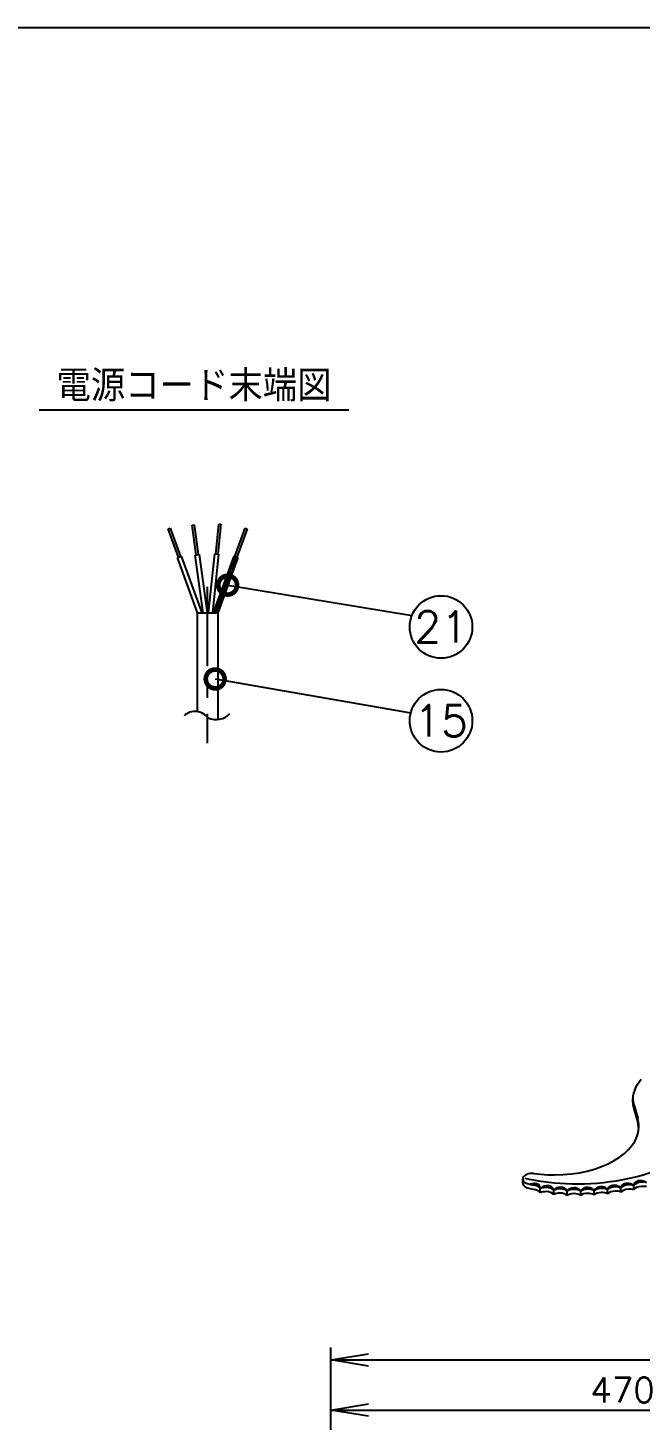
# Model space of a CAD drawing. Extents: x 230 to 4050, y 0 to 2754.
# Drawn here: x 1789 to 2279, y 1640 to 2754 of the extents above; entities that cross this region are included whole.
import ezdxf
from ezdxf.enums import TextEntityAlignment as Align

# ---------------------------------------------------------------- set-up
doc = ezdxf.new("R2010")
doc.units = 0
doc.header["$LTSCALE"] = 2
doc.header["$PDMODE"] = 3
doc.linetypes.add('CENTER', pattern=[50.8, 31.75, -6.35, 6.35, -6.35])
doc.layers.get('0').update_dxf_attribs({"linetype": 'CONTINUOUS'})
doc.layers.get('DEFPOINTS').update_dxf_attribs({"linetype": 'CONTINUOUS'})
for name, color, linetype in [('DANMEN', 7, 'CONTINUOUS'), ('SIYOU', 7, 'CONTINUOUS'), ('SUNPOU', 7, 'CONTINUOUS'), ('WAKU', 7, 'CONTINUOUS')]:
    doc.layers.add(name, color=color, linetype=linetype)
doc.styles.get("Standard").update_dxf_attribs({"font": 'romans.shx', "bigfont": 'extfont.shx'})
doc.dimstyles.get("Standard").update_dxf_attribs({"dimscale": 10, "dimtxt": 2, "dimasz": 3, "dimexe": 1, "dimexo": 1, "dimgap": 0.6, "dimtad": 3, "dimdec": 0, "dimzin": 0, "dimdsep": 46, "dimtxsty": 'STANDARD', "dimblk1": 'OPEN', "dimblk2": 'OPEN', "dimsah": 1, "dimcen": 1.5, "dimadec": 0, "dimazin": 0, "dimtfac": 1, "dimtdec": 0, "dimtmove": 0, "dimatfit": 0, "dimldrblk": 'DOTSMALL', "dimfxl": 1, "dimtvp": 1, "dimtolj": 1, "dimtzin": 0, "dimarcsym": 0})

# ---------------------------------------------------------------- blocks, each defined once
blk = doc.blocks.new('_DotSmall')
at = {"color": 0, "linetype": 'ByBlock', "const_width": 0.5}
blk.add_lwpolyline([(-0.0625, 0, 1), (0.0625, 0, 1)], format="xyb", close=True, dxfattribs=at)
blk = doc.blocks.new('_OPEN')
at = {"color": 0, "linetype": 'ByBlock'}
for p, q in [((-1, 0.167), (0, 0)), ((0, 0), (-1, -0.167)), ((0, 0), (-1, 0))]:
    blk.add_line(p, q, dxfattribs=at)
blk = doc.blocks.new('*D14')
at = {"layer": 'DEFPOINTS', "color": 0}
for p in [(2497.6, 1648.4), (2497.6, 1533.3), (2031.5, 898.4)]:
    blk.add_point(p, dxfattribs=at)
at = {"layer": 'SUNPOU', "color": 0, "lineweight": -2}
for p, q in [((2031.5, 908.4), (2031.5, 1658.4)), ((2061.5, 1648.4), (2467.6, 1648.4)), ((2497.6, 1543.3), (2497.6, 1658.4))]:
    blk.add_line(p, q, dxfattribs=at)
at = {"layer": 'SUNPOU', "color": 0, "lineweight": -2, "xscale": 30, "yscale": 30, "zscale": 30, "rotation": 180}
blk.add_blockref('_OPEN', (2031.5, 1648.4), dxfattribs=at)
at = {"layer": 'SUNPOU', "color": 0, "lineweight": -2, "xscale": 30, "yscale": 30, "zscale": 30}
blk.add_blockref('_OPEN', (2497.6, 1648.4), dxfattribs=at)
at = {"layer": 'SUNPOU', "color": 0, "insert": (2264.6, 1664.4), "char_height": 20, "attachment_point": 5}
blk.add_mtext('\\A1;470', dxfattribs=at)
blk = doc.blocks.new('*D15')
at = {"layer": 'DEFPOINTS', "color": 0}
for p in [(2843.1, 1688.4), (2031.5, 898.4), (2843.1, 898.4)]:
    blk.add_point(p, dxfattribs=at)
at = {"layer": 'SUNPOU', "color": 0, "lineweight": -2}
for p, q in [((2031.5, 908.4), (2031.5, 1698.4)), ((2843.1, 908.4), (2843.1, 1698.4)), ((2061.5, 1688.4), (2813.1, 1688.4))]:
    blk.add_line(p, q, dxfattribs=at)
at = {"layer": 'SUNPOU', "color": 0, "lineweight": -2, "xscale": 30, "yscale": 30, "zscale": 30, "rotation": 180}
blk.add_blockref('_OPEN', (2031.5, 1688.4), dxfattribs=at)
at = {"layer": 'SUNPOU', "color": 0, "lineweight": -2, "xscale": 30, "yscale": 30, "zscale": 30}
blk.add_blockref('_OPEN', (2843.1, 1688.4), dxfattribs=at)
at = {"layer": 'SUNPOU', "color": 0, "insert": (2437.3, 1704.4), "char_height": 20, "attachment_point": 5}
blk.add_mtext('\\A1;815', dxfattribs=at)

msp = doc.modelspace()

# ---------------------------------------------------------------- linework, layer by layer
at = {"layer": 'DANMEN', "color": 2}
for p, q in [((1901.3, 2353), (1902.8, 2353.5)), ((1909.5, 2330.3), (1901.3, 2353)), ((1902.8, 2353.5), (1911.1, 2330.8)), ((1920.5, 2356), (1922.1, 2356.2)), ((1923.8, 2332.1), (1920.5, 2356)), ((1922.1, 2356.2), (1925.4, 2332.3)), ((1939.3, 2332.8), (1941.8, 2356.8)), ((1943.4, 2356.7), (1940.9, 2332.6)), ((1941.8, 2356.8), (1943.4, 2356.7)), ((1954.7, 2330.8), (1963, 2353.5)), ((1964.5, 2353), (1956.2, 2330.3)), ((1963, 2353.5), (1964.5, 2353)), ((1908.8, 2330), (1911.8, 2331.1)), ((1924.9, 2285.8), (1908.8, 2330)), ((1911.8, 2331.1), (1928.3, 2285.8)), ((1923, 2331.9), (1926.2, 2332.4)), ((1929.3, 2285.8), (1923, 2331.9)), ((1926.2, 2332.4), (1932.5, 2285.8)), ((1933.5, 2285.8), (1938.5, 2332.9)), ((1941.6, 2332.6), (1936.7, 2285.8)), ((1937.5, 2285.8), (1954, 2331.1)), ((1938.5, 2332.9), (1941.6, 2332.6)), ((1957, 2330), (1940.9, 2285.8)), ((1952.4, 2326.9), (1955.2, 2325)), ((1952.9, 2328.3), (1955.7, 2326.4)), ((1953.5, 2329.7), (1956.2, 2327.8)), ((1954, 2331.1), (1957, 2330)), ((1954, 2331.1), (1956.7, 2329.2)), ((1948.4, 2315.8), (1951.1, 2313.9)), ((1948.9, 2317.2), (1951.6, 2315.3)), ((1949.4, 2318.6), (1952.1, 2316.7)), ((1949.9, 2320), (1952.6, 2318.1)), ((1950.4, 2321.4), (1953.1, 2319.5)), ((1950.9, 2322.7), (1953.6, 2320.8)), ((1951.4, 2324.1), (1954.1, 2322.2)), ((1951.9, 2325.5), (1954.6, 2323.6)), ((1944.4, 2304.7), (1947.1, 2302.8)), ((1944.9, 2306.1), (1947.6, 2304.2)), ((1945.4, 2307.5), (1948.1, 2305.6)), ((1945.9, 2308.9), (1948.6, 2307)), ((1946.4, 2310.2), (1949.1, 2308.3)), ((1946.9, 2311.6), (1949.6, 2309.7)), ((1947.4, 2313), (1950.1, 2311.1)), ((1947.9, 2314.4), (1950.6, 2312.5)), ((1940.3, 2293.6), (1943, 2291.7)), ((1940.8, 2295), (1943.5, 2293.1)), ((1941.3, 2296.4), (1944, 2294.5)), ((1941.8, 2297.7), (1944.5, 2295.8)), ((1942.3, 2299.1), (1945, 2297.2)), ((1942.8, 2300.5), (1945.6, 2298.6)), ((1943.3, 2301.9), (1946.1, 2300)), ((1943.8, 2303.3), (1946.6, 2301.4)), ((1924.9, 2206.7), (1924.9, 2285.8)), ((1924.9, 2285.8), (1940.9, 2285.8)), ((1937.8, 2286.6), (1939, 2285.8)), ((1938.3, 2288), (1941, 2286.1)), ((1938.8, 2289.4), (1941.5, 2287.5)), ((1939.3, 2290.8), (1942, 2288.9)), ((1939.8, 2292.2), (1942.5, 2290.3)), ((1940.9, 2285.8), (1940.9, 2200.5)), ((2279.6, 1912.6), (2278.1, 1910.7)), ((2272.9, 1894.2), (2272.9, 1897.5)), ((2273.6, 1892.6), (2276.7, 1881.7)), ((2273.6, 1889.2), (2276.7, 1878.3)), ((2193.7, 1837.4), (2199.1, 1836.9)), ((2184.8, 1829.8), (2184.8, 1833.1)), ((2189.8, 1829), (2194.3, 1828.1)), ((2189.8, 1825.7), (2194.3, 1824.7)), ((2263.3, 1822.6), (2263.3, 1825.9)), ((2273.7, 1824.4), (2273.7, 1827.7)), ((2198.8, 1822.1), (2198.8, 1825.4)), ((2209.6, 1820.8), (2209.6, 1824.1)), ((2220.3, 1819.9), (2220.3, 1823.3)), ((2231.2, 1819.9), (2231.2, 1823.3)), ((2242, 1820.4), (2242, 1823.7)), ((2252.7, 1821.3), (2252.7, 1824.6))]:
    msp.add_line(p, q, dxfattribs=at)
at = {"layer": 'DANMEN', "color": 2, "linetype": 'CENTER'}
msp.add_line((1932.5, 2306.6), (1932.5, 2181.7), dxfattribs=at)
at = {"layer": 'DANMEN', "color": 2}
for centre, radius, start, end in [((1922.8, 2193.9), 13, 37.1256, 132.0711), ((1939.6, 2216.8), 16.3, 246.9296, 313.0785)]:
    msp.add_arc(centre, radius, start, end, dxfattribs=at)
for points in [[(2278.1, 1910.7), (2273.2, 1904.8), (2271.8, 1898.4), (2273.6, 1892.6)], [(2272.9, 1894.2), (2272.9, 1892.4), (2273.1, 1890.7), (2273.6, 1889.2)], [(2277.6, 1875.3), (2277.6, 1877.6), (2277.3, 1879.8), (2276.7, 1881.7)], [(2277.6, 1873.6), (2277.4, 1875.3), (2277.1, 1876.9), (2276.7, 1878.3)], [(2186.5, 1833.9), (2221.5, 1824.7), (2299.6, 1826), (2328.8, 1867.8)], [(2184.8, 1833.1), (2184.8, 1831.1), (2187.3, 1829.3), (2190.7, 1828.9)], [(2184.8, 1829.8), (2184.8, 1827.7), (2187.3, 1826), (2190.7, 1825.5)], [(2198.8, 1825.4), (2198.2, 1826.7), (2196.5, 1827.6), (2194.3, 1828.1)], [(2198.8, 1822.1), (2198.2, 1823.3), (2196.5, 1824.3), (2194.3, 1824.7)]]:
    msp.add_open_spline(points, degree=3, dxfattribs=at)
for points, knots in [([(2199.1, 1836.9), (2203, 1836.6), (2206.8, 1836.4), (2210.2, 1836.4), (2247.4, 1836.4), (2277.6, 1853.8), (2277.6, 1875.3)], [0, 0, 0, 0, 1, 1, 1, 2, 2, 2, 2]), ([(2193.7, 1837.4), (2193.2, 1837.5), (2192.8, 1837.5), (2192.4, 1837.5), (2188.2, 1837.5), (2184.8, 1835.6), (2184.8, 1833.1)], [0, 0, 0, 0, 1, 1, 1, 2, 2, 2, 2]), ([(2198.8, 1825.4), (2198.8, 1826), (2198.8, 1826.5), (2198.6, 1826.9), (2197.8, 1829.2), (2194.4, 1830.1), (2191, 1829), (2190.9, 1828.9), (2190.8, 1828.9), (2190.7, 1828.9)], [0, 0, 0, 0, 1, 1, 1, 2, 2, 2, 3, 3, 3, 3]), ([(2209.6, 1824.1), (2209.5, 1824.3), (2209.5, 1824.4), (2209.5, 1824.5), (2208.8, 1827), (2205.6, 1828.3), (2202.3, 1827.3), (2200.9, 1827), (2199.8, 1826.3), (2198.9, 1825.4)], [0, 0, 0, 0, 1, 1, 1, 2, 2, 2, 3, 3, 3, 3]), ([(2209.6, 1824.1), (2208.5, 1825.4), (2206.2, 1826.2), (2203.7, 1826.3), (2201.9, 1826.4), (2200.1, 1826), (2198.9, 1825.4)], [0, 0, 0, 0, 1, 1, 1, 2, 2, 2, 2]), ([(2220.3, 1823.3), (2219.6, 1825.7), (2216.6, 1827), (2213.5, 1826.4), (2211.8, 1826), (2210.5, 1825.2), (2209.6, 1824.1)], [0, 0, 0, 0, 1, 1, 1, 2, 2, 2, 2]), ([(2231.2, 1823.3), (2230.2, 1825.1), (2228, 1826.1), (2225.7, 1826.1), (2223.3, 1826.1), (2221.3, 1825), (2220.3, 1823.3)], [0, 0, 0, 0, 1, 1, 1, 2, 2, 2, 2]), ([(2242, 1823.7), (2241, 1825.2), (2239.2, 1826.1), (2237.4, 1826.3), (2234.6, 1826.6), (2232.1, 1825.3), (2231.2, 1823.3)], [0, 0, 0, 0, 1, 1, 1, 2, 2, 2, 2]), ([(2252.7, 1824.6), (2251.8, 1825.7), (2250.3, 1826.5), (2248.8, 1826.8), (2245.7, 1827.5), (2242.7, 1826.1), (2242, 1823.7)], [0, 0, 0, 0, 1, 1, 1, 2, 2, 2, 2]), ([(2252.7, 1824.6), (2251.4, 1825.3), (2249.6, 1825.7), (2247.7, 1825.6), (2245.2, 1825.6), (2243.1, 1824.8), (2242, 1823.7)], [0, 0, 0, 0, 1, 1, 1, 2, 2, 2, 2]), ([(2263.3, 1825.9), (2262.4, 1826.8), (2261.2, 1827.5), (2260, 1827.8), (2256.7, 1828.7), (2253.5, 1827.4), (2252.8, 1824.9), (2252.8, 1824.8), (2252.7, 1824.7), (2252.7, 1824.6)], [0, 0, 0, 0, 1, 1, 1, 2, 2, 2, 3, 3, 3, 3]), ([(2263.3, 1825.9), (2262, 1826.5), (2260.3, 1826.8), (2258.6, 1826.8), (2256, 1826.7), (2253.7, 1825.8), (2252.7, 1824.6)], [0, 0, 0, 0, 1, 1, 1, 2, 2, 2, 2]), ([(2273.7, 1827.7), (2272.9, 1828.4), (2271.9, 1828.9), (2270.9, 1829.2), (2267.6, 1830.3), (2264.3, 1829.2), (2263.5, 1826.9), (2263.4, 1826.5), (2263.3, 1826.2), (2263.3, 1825.9)], [0, 0, 0, 0, 1, 1, 1, 2, 2, 2, 3, 3, 3, 3]), ([(2273.7, 1827.7), (2272.4, 1828.3), (2270.8, 1828.5), (2269.3, 1828.4), (2266.5, 1828.2), (2264.2, 1827.2), (2263.3, 1825.9)], [0, 0, 0, 0, 1, 1, 1, 2, 2, 2, 2]), ([(2283.8, 1830.1), (2283.1, 1830.6), (2282.3, 1831), (2281.5, 1831.2), (2278.1, 1832.4), (2274.6, 1831.5), (2273.9, 1829.2), (2273.7, 1828.7), (2273.7, 1828.2), (2273.7, 1827.7)], [0, 0, 0, 0, 1, 1, 1, 2, 2, 2, 3, 3, 3, 3]), ([(2283.8, 1830.1), (2282.6, 1830.5), (2281.1, 1830.6), (2279.7, 1830.5), (2276.8, 1830.3), (2274.4, 1829.2), (2273.7, 1827.7)], [0, 0, 0, 0, 1, 1, 1, 2, 2, 2, 2]), ([(2283.8, 1826.8), (2282.6, 1827.2), (2281.1, 1827.3), (2279.7, 1827.2), (2276.8, 1827), (2274.4, 1825.8), (2273.7, 1824.4)], [0, 0, 0, 0, 1, 1, 1, 2, 2, 2, 2]), ([(2209.6, 1820.8), (2208.5, 1822), (2206.2, 1822.8), (2203.7, 1823), (2201.9, 1823), (2200.1, 1822.7), (2198.9, 1822.1)], [0, 0, 0, 0, 1, 1, 1, 2, 2, 2, 2]), ([(2220.3, 1823.3), (2219.2, 1824.4), (2217, 1825.1), (2214.6, 1825.2), (2212.6, 1825.2), (2210.8, 1824.8), (2209.6, 1824.1)], [0, 0, 0, 0, 1, 1, 1, 2, 2, 2, 2]), ([(2220.3, 1819.9), (2219.2, 1821.1), (2217, 1821.8), (2214.6, 1821.8), (2212.6, 1821.9), (2210.8, 1821.5), (2209.6, 1820.8)], [0, 0, 0, 0, 1, 1, 1, 2, 2, 2, 2]), ([(2231.2, 1823.3), (2229.9, 1824.2), (2227.9, 1824.7), (2225.7, 1824.7), (2223.5, 1824.7), (2221.5, 1824.2), (2220.3, 1823.3)], [0, 0, 0, 0, 1, 1, 1, 2, 2, 2, 2]), ([(2231.2, 1819.9), (2229.9, 1820.9), (2227.9, 1821.4), (2225.7, 1821.4), (2223.5, 1821.4), (2221.5, 1820.8), (2220.3, 1819.9)], [0, 0, 0, 0, 1, 1, 1, 2, 2, 2, 2]), ([(2242, 1823.7), (2240.7, 1824.5), (2238.7, 1825), (2236.7, 1825), (2234.4, 1824.9), (2232.3, 1824.3), (2231.2, 1823.3)], [0, 0, 0, 0, 1, 1, 1, 2, 2, 2, 2]), ([(2242, 1820.4), (2240.7, 1821.2), (2238.7, 1821.6), (2236.7, 1821.6), (2234.4, 1821.6), (2232.3, 1820.9), (2231.2, 1819.9)], [0, 0, 0, 0, 1, 1, 1, 2, 2, 2, 2]), ([(2252.7, 1821.3), (2251.4, 1822), (2249.6, 1822.3), (2247.7, 1822.3), (2245.2, 1822.2), (2243.1, 1821.5), (2242, 1820.4)], [0, 0, 0, 0, 1, 1, 1, 2, 2, 2, 2]), ([(2263.3, 1822.6), (2262, 1823.2), (2260.3, 1823.5), (2258.6, 1823.4), (2256, 1823.3), (2253.7, 1822.4), (2252.7, 1821.3)], [0, 0, 0, 0, 1, 1, 1, 2, 2, 2, 2]), ([(2273.7, 1824.4), (2272.4, 1824.9), (2270.8, 1825.1), (2269.3, 1825), (2266.5, 1824.9), (2264.2, 1823.9), (2263.3, 1822.6)], [0, 0, 0, 0, 1, 1, 1, 2, 2, 2, 2])]:
    msp.add_open_spline(points, degree=3, knots=knots, dxfattribs=at)
at = {"layer": 'SIYOU', "color": 1}
msp.add_line((2045.8, 2447.9), (1798.2, 2447.9), dxfattribs=at)
at = {"layer": 'SUNPOU'}
for centre in [(2119.5, 2274.5), (2119.5, 2199.5)]:
    msp.add_circle(centre, 25, dxfattribs=at)
at = {"layer": 'WAKU', "color": 6}
msp.add_line((4050, 2753.5), (230, 2753.5), dxfattribs=at)

# ---------------------------------------------------------------- texts
at = {"layer": 'SIYOU', "color": 1}
msp.add_text('電源コード末端図', height=25, dxfattribs=at).set_placement((1922, 2468.6), align=Align.MIDDLE)
at = {"layer": 'SUNPOU'}
for s, p in [('21', (2119.5, 2274.5)), ('15', (2119.5, 2199.5))]:
    msp.add_text(s, height=25, dxfattribs=at).set_placement(p, align=Align.MIDDLE)

# ---------------------------------------------------------------- dimensions: what is measured, and where the dimension line sits
dim = msp.add_linear_dim(base=(2843.1, 1688.4), p1=(2031.5, 898.4), p2=(2843.1, 898.4), text='815', dimstyle='STANDARD', override={"dimtmove": 0}, dxfattribs=at)
dim.commit()
dim.dimension.update_dxf_attribs({"geometry": '*D15', "text_midpoint": (2437.3, 1688.4), "dimtype": 160})
dim = msp.add_linear_dim(base=(2497.6, 1648.4), p1=(2031.5, 898.4), p2=(2497.6, 1533.3), text='470', dimstyle='STANDARD', dxfattribs=at)
dim.commit()
dim.dimension.update_dxf_attribs({"geometry": '*D14', "text_midpoint": (2264.6, 1664.4)})

# ---------------------------------------------------------------- leaders
for points in [[(1948.9, 2307.9), (2096.3, 2283.7)], [(1938.9, 2232.9), (2095.4, 2205.7)]]:
    msp.add_leader(points, dimstyle='STANDARD', dxfattribs=at)

doc.saveas('drawing.dxf')
